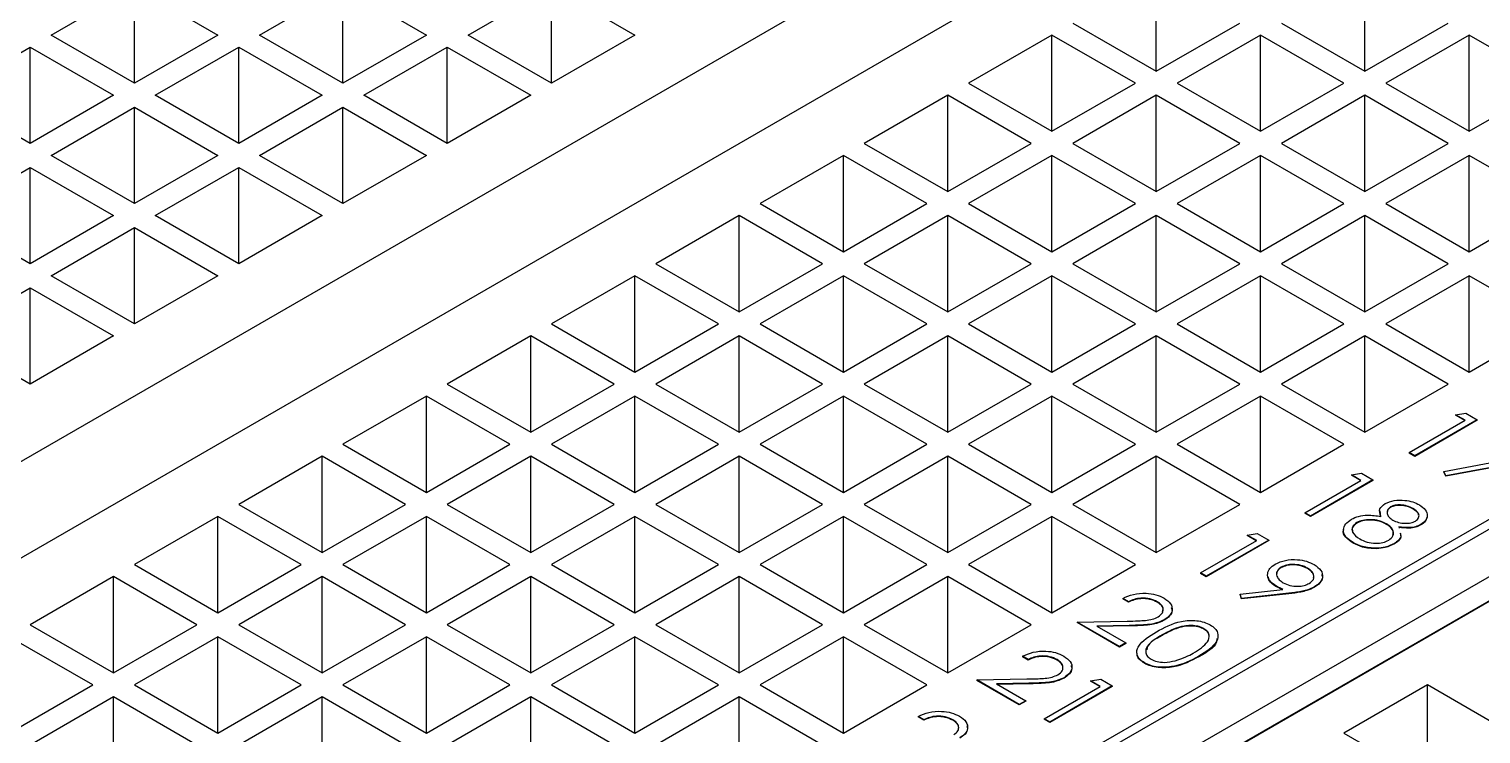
# Model space of a CAD drawing. Header units: millimetres. Extents: x 36 to 151, y 48 to 186.
# Drawn here: x 75.92 to 80.843, y 155.753 to 158.144 of the extents above; entities that cross this region are included whole.
import ezdxf

# ---------------------------------------------------------------- set-up
doc = ezdxf.new("R2010")
doc.units = ezdxf.units.MM

msp = doc.modelspace()

# ---------------------------------------------------------------- linework, layer by layer
at = {"color": 7, "linetype": 'Continuous', "lineweight": 25}
for p, q in [((84.8049, 161.8219), (73.1659, 155.1029)), ((73.4487, 154.9396), (85.0877, 161.6586)), ((87.4636, 160.2871), (75.8246, 153.568)), ((75.8529, 153.5517), (87.4919, 160.2707)), ((86.8838, 159.758), (76.56, 153.7982)), ((76.6307, 153.7574), (86.9545, 159.7172)), ((76.6307, 153.7558), (86.9545, 159.7156)), ((75.9943, 158.1236), (76.2772, 158.2869)), ((76.2772, 158.2869), (76.56, 158.1236)), ((76.2772, 157.9603), (76.2772, 158.2869)), ((76.7014, 158.1236), (76.9843, 158.2869)), ((76.9843, 158.2869), (77.2671, 158.1236)), ((76.9843, 157.9603), (76.9843, 158.2869)), ((77.4085, 158.1236), (77.6914, 158.2869)), ((77.6914, 158.2869), (77.9742, 158.1236)), ((77.6914, 157.9603), (77.6914, 158.2869)), ((79.742, 158.0011), (79.742, 158.3277)), ((80.4491, 158.0011), (80.4491, 158.3277)), ((79.4591, 158.1644), (79.742, 158.0011)), ((79.742, 158.0011), (80.0248, 158.1644)), ((80.1662, 158.1644), (80.4491, 158.0011)), ((80.4491, 158.0011), (80.7319, 158.1644)), ((75.6408, 157.9195), (75.9236, 158.0828)), ((75.9236, 158.0828), (76.2064, 157.9195)), ((75.9236, 157.7562), (75.9236, 158.0828)), ((76.2772, 157.9603), (75.9943, 158.1236)), ((76.56, 158.1236), (76.2772, 157.9603)), ((76.3479, 157.9195), (76.6307, 158.0828)), ((76.6307, 158.0828), (76.9135, 157.9195)), ((76.6307, 157.7562), (76.6307, 158.0828)), ((76.9843, 157.9603), (76.7014, 158.1236)), ((77.2671, 158.1236), (76.9843, 157.9603)), ((77.055, 157.9195), (77.3378, 158.0828)), ((77.3378, 158.0828), (77.6207, 157.9195)), ((77.3378, 157.7562), (77.3378, 158.0828)), ((77.6914, 157.9603), (77.4085, 158.1236)), ((77.9742, 158.1236), (77.6914, 157.9603)), ((79.3884, 158.1236), (79.1056, 157.9603)), ((79.6713, 157.9603), (79.3884, 158.1236)), ((79.3884, 157.797), (79.3884, 158.1236)), ((80.0955, 158.1236), (79.8127, 157.9603)), ((80.3784, 157.9603), (80.0955, 158.1236)), ((80.0955, 157.797), (80.0955, 158.1236)), ((80.8026, 158.1236), (80.5198, 157.9603)), ((81.0855, 157.9603), (80.8026, 158.1236)), ((80.8026, 157.797), (80.8026, 158.1236)), ((79.1056, 157.9603), (79.3884, 157.797)), ((79.3884, 157.797), (79.6713, 157.9603)), ((79.8127, 157.9603), (80.0955, 157.797)), ((80.0955, 157.797), (80.3784, 157.9603)), ((80.5198, 157.9603), (80.8026, 157.797)), ((80.8026, 157.797), (81.0855, 157.9603)), ((75.9236, 157.7562), (75.6408, 157.9195)), ((76.2064, 157.9195), (75.9236, 157.7562)), ((76.6307, 157.7562), (76.3479, 157.9195)), ((76.9135, 157.9195), (76.6307, 157.7562)), ((77.3378, 157.7562), (77.055, 157.9195)), ((77.6207, 157.9195), (77.3378, 157.7562)), ((79.0349, 157.9195), (78.752, 157.7562)), ((79.3177, 157.7562), (79.0349, 157.9195)), ((79.0349, 157.5929), (79.0349, 157.9195)), ((79.742, 157.9195), (79.4591, 157.7562)), ((80.0248, 157.7562), (79.742, 157.9195)), ((79.742, 157.5929), (79.742, 157.9195)), ((80.4491, 157.9195), (80.1662, 157.7562)), ((80.7319, 157.7562), (80.4491, 157.9195)), ((80.4491, 157.5929), (80.4491, 157.9195)), ((75.9943, 157.7154), (76.2772, 157.8787)), ((76.2772, 157.8787), (76.56, 157.7154)), ((76.2772, 157.5521), (76.2772, 157.8787)), ((76.7014, 157.7154), (76.9843, 157.8787)), ((76.9843, 157.8787), (77.2671, 157.7154)), ((76.9843, 157.5521), (76.9843, 157.8787)), ((78.752, 157.7562), (79.0349, 157.5929)), ((79.0349, 157.5929), (79.3177, 157.7562)), ((79.4591, 157.7562), (79.742, 157.5929)), ((79.742, 157.5929), (80.0248, 157.7562)), ((80.1662, 157.7562), (80.4491, 157.5929)), ((80.4491, 157.5929), (80.7319, 157.7562)), ((76.2772, 157.5521), (75.9943, 157.7154)), ((76.56, 157.7154), (76.2772, 157.5521)), ((76.9843, 157.5521), (76.7014, 157.7154)), ((77.2671, 157.7154), (76.9843, 157.5521)), ((78.6813, 157.7154), (78.3985, 157.5521)), ((78.9642, 157.5521), (78.6813, 157.7154)), ((78.6813, 157.3888), (78.6813, 157.7154)), ((79.3884, 157.7154), (79.1056, 157.5521)), ((79.6713, 157.5521), (79.3884, 157.7154)), ((79.3884, 157.3888), (79.3884, 157.7154)), ((80.0955, 157.7154), (79.8127, 157.5521)), ((80.3784, 157.5521), (80.0955, 157.7154)), ((80.0955, 157.3888), (80.0955, 157.7154)), ((80.8026, 157.7154), (80.5198, 157.5521)), ((81.0855, 157.5521), (80.8026, 157.7154)), ((80.8026, 157.3888), (80.8026, 157.7154)), ((75.6408, 157.5113), (75.9236, 157.6746)), ((75.9236, 157.6746), (76.2064, 157.5113)), ((75.9236, 157.348), (75.9236, 157.6746)), ((76.3479, 157.5113), (76.6307, 157.6746)), ((76.6307, 157.6746), (76.9135, 157.5113)), ((76.6307, 157.348), (76.6307, 157.6746)), ((78.3985, 157.5521), (78.6813, 157.3888)), ((78.6813, 157.3888), (78.9642, 157.5521)), ((79.1056, 157.5521), (79.3884, 157.3888)), ((79.3884, 157.3888), (79.6713, 157.5521)), ((79.8127, 157.5521), (80.0955, 157.3888)), ((80.0955, 157.3888), (80.3784, 157.5521)), ((80.5198, 157.5521), (80.8026, 157.3888)), ((80.8026, 157.3888), (81.0855, 157.5521)), ((75.9236, 157.348), (75.6408, 157.5113)), ((76.2064, 157.5113), (75.9236, 157.348)), ((76.6307, 157.348), (76.3479, 157.5113)), ((76.9135, 157.5113), (76.6307, 157.348)), ((78.3278, 157.5113), (78.0449, 157.348)), ((78.6106, 157.348), (78.3278, 157.5113)), ((78.3278, 157.1847), (78.3278, 157.5113)), ((79.0349, 157.5113), (78.752, 157.348)), ((79.3177, 157.348), (79.0349, 157.5113)), ((79.0349, 157.1847), (79.0349, 157.5113)), ((79.742, 157.5113), (79.4591, 157.348)), ((80.0248, 157.348), (79.742, 157.5113)), ((79.742, 157.1847), (79.742, 157.5113)), ((80.4491, 157.5113), (80.1662, 157.348)), ((80.7319, 157.348), (80.4491, 157.5113)), ((80.4491, 157.1847), (80.4491, 157.5113)), ((75.9943, 157.3072), (76.2772, 157.4704)), ((76.2772, 157.4704), (76.56, 157.3072)), ((76.2772, 157.1439), (76.2772, 157.4704)), ((78.0449, 157.348), (78.3278, 157.1847)), ((78.3278, 157.1847), (78.6106, 157.348)), ((78.752, 157.348), (79.0349, 157.1847)), ((79.0349, 157.1847), (79.3177, 157.348)), ((79.4591, 157.348), (79.742, 157.1847)), ((79.742, 157.1847), (80.0248, 157.348)), ((80.1662, 157.348), (80.4491, 157.1847)), ((80.4491, 157.1847), (80.7319, 157.348)), ((76.2772, 157.1439), (75.9943, 157.3072)), ((76.56, 157.3072), (76.2772, 157.1439)), ((77.9742, 157.3072), (77.6914, 157.1439)), ((78.2571, 157.1439), (77.9742, 157.3072)), ((77.9742, 156.9806), (77.9742, 157.3072)), ((78.6813, 157.3072), (78.3985, 157.1439)), ((78.9642, 157.1439), (78.6813, 157.3072)), ((78.6813, 156.9806), (78.6813, 157.3072)), ((79.3884, 157.3072), (79.1056, 157.1439)), ((79.6713, 157.1439), (79.3884, 157.3072)), ((79.3884, 156.9806), (79.3884, 157.3072)), ((80.0955, 157.3072), (79.8127, 157.1439)), ((80.3784, 157.1439), (80.0955, 157.3072)), ((80.0955, 156.9806), (80.0955, 157.3072)), ((80.8026, 157.3072), (80.5198, 157.1439)), ((81.0855, 157.1439), (80.8026, 157.3072)), ((80.8026, 156.9806), (80.8026, 157.3072)), ((75.6408, 157.1031), (75.9236, 157.2663)), ((75.9236, 157.2663), (76.2064, 157.1031)), ((75.9236, 156.9398), (75.9236, 157.2663)), ((75.9236, 156.9398), (75.6408, 157.1031)), ((76.2064, 157.1031), (75.9236, 156.9398)), ((77.6207, 157.1031), (77.3378, 156.9398)), ((77.9035, 156.9398), (77.6207, 157.1031)), ((77.6207, 156.7765), (77.6207, 157.1031)), ((77.6914, 157.1439), (77.9742, 156.9806)), ((77.9742, 156.9806), (78.2571, 157.1439)), ((78.3278, 157.1031), (78.0449, 156.9398)), ((78.6106, 156.9398), (78.3278, 157.1031)), ((78.3278, 156.7765), (78.3278, 157.1031)), ((78.3985, 157.1439), (78.6813, 156.9806)), ((78.6813, 156.9806), (78.9642, 157.1439)), ((79.0349, 157.1031), (78.752, 156.9398)), ((79.3177, 156.9398), (79.0349, 157.1031)), ((79.0349, 156.7765), (79.0349, 157.1031)), ((79.1056, 157.1439), (79.3884, 156.9806)), ((79.3884, 156.9806), (79.6713, 157.1439)), ((79.742, 157.1031), (79.4591, 156.9398)), ((80.0248, 156.9398), (79.742, 157.1031)), ((79.742, 156.7765), (79.742, 157.1031)), ((79.8127, 157.1439), (80.0955, 156.9806)), ((80.0955, 156.9806), (80.3784, 157.1439)), ((80.4491, 157.1031), (80.1662, 156.9398)), ((80.7319, 156.9398), (80.4491, 157.1031)), ((80.4491, 156.7765), (80.4491, 157.1031)), ((80.5198, 157.1439), (80.8026, 156.9806)), ((80.8026, 156.9806), (81.0855, 157.1439)), ((77.3378, 156.9398), (77.6207, 156.7765)), ((77.6207, 156.7765), (77.9035, 156.9398)), ((78.0449, 156.9398), (78.3278, 156.7765)), ((78.3278, 156.7765), (78.6106, 156.9398)), ((78.752, 156.9398), (79.0349, 156.7765)), ((79.0349, 156.7765), (79.3177, 156.9398)), ((79.4591, 156.9398), (79.742, 156.7765)), ((79.742, 156.7765), (80.0248, 156.9398)), ((80.1662, 156.9398), (80.4491, 156.7765)), ((80.4491, 156.7765), (80.7319, 156.9398)), ((77.2671, 156.899), (76.9843, 156.7357)), ((77.5499, 156.7357), (77.2671, 156.899)), ((77.2671, 156.5724), (77.2671, 156.899)), ((77.9742, 156.899), (77.6914, 156.7357)), ((78.2571, 156.7357), (77.9742, 156.899)), ((77.9742, 156.5724), (77.9742, 156.899)), ((78.6813, 156.899), (78.3985, 156.7357)), ((78.9642, 156.7357), (78.6813, 156.899)), ((78.6813, 156.5724), (78.6813, 156.899)), ((79.3884, 156.899), (79.1056, 156.7357)), ((79.6713, 156.7357), (79.3884, 156.899)), ((79.3884, 156.5724), (79.3884, 156.899)), ((80.0955, 156.899), (79.8127, 156.7357)), ((80.3784, 156.7357), (80.0955, 156.899)), ((80.0955, 156.5724), (80.0955, 156.899)), ((80.5992, 156.7072), (80.7896, 156.8171)), ((80.8304, 156.8186), (80.6182, 156.6962)), ((80.8304, 156.817), (80.6182, 156.6945)), ((80.7569, 156.8359), (80.7912, 156.8413)), ((80.7896, 156.8171), (80.7569, 156.8359)), ((80.7569, 156.8359), (80.7569, 156.8343)), ((80.7882, 156.8163), (80.7569, 156.8343)), ((80.7912, 156.8413), (80.8304, 156.8186)), ((80.8304, 156.8186), (80.8304, 156.817)), ((76.9843, 156.7357), (77.2671, 156.5724)), ((77.2671, 156.5724), (77.5499, 156.7357)), ((77.6914, 156.7357), (77.9742, 156.5724)), ((77.9742, 156.5724), (78.2571, 156.7357)), ((78.3985, 156.7357), (78.6813, 156.5724)), ((78.6813, 156.5724), (78.9642, 156.7357)), ((79.1056, 156.7357), (79.3884, 156.5724)), ((79.3884, 156.5724), (79.6713, 156.7357)), ((79.8127, 156.7357), (80.0955, 156.5724)), ((80.0955, 156.5724), (80.3784, 156.7357)), ((80.6182, 156.6962), (80.5992, 156.7072)), ((80.5992, 156.7072), (80.5992, 156.7055)), ((80.6182, 156.6945), (80.5992, 156.7055)), ((76.9135, 156.6949), (76.6307, 156.5316)), ((77.1964, 156.5316), (76.9135, 156.6949)), ((76.9135, 156.3683), (76.9135, 156.6949)), ((77.6207, 156.6949), (77.3378, 156.5316)), ((77.9035, 156.5316), (77.6207, 156.6949)), ((77.6207, 156.3683), (77.6207, 156.6949)), ((78.3278, 156.6949), (78.0449, 156.5316)), ((78.6106, 156.5316), (78.3278, 156.6949)), ((78.3278, 156.3683), (78.3278, 156.6949)), ((79.0349, 156.6949), (78.752, 156.5316)), ((79.3177, 156.5316), (79.0349, 156.6949)), ((79.0349, 156.3683), (79.0349, 156.6949)), ((79.742, 156.6949), (79.4591, 156.5316)), ((80.0248, 156.5316), (79.742, 156.6949)), ((79.742, 156.3683), (79.742, 156.6949)), ((80.6182, 156.6962), (80.6182, 156.6945)), ((80.7169, 156.6434), (80.9994, 156.6959)), ((81.0534, 156.6899), (80.7243, 156.6287)), ((81.0534, 156.6883), (80.7243, 156.627)), ((80.2457, 156.5031), (80.436, 156.613)), ((80.4768, 156.6145), (80.2647, 156.4921)), ((80.4768, 156.6129), (80.2647, 156.4904)), ((80.4034, 156.6318), (80.4376, 156.6372)), ((80.436, 156.613), (80.4034, 156.6318)), ((80.4034, 156.6318), (80.4034, 156.6302)), ((80.4346, 156.6122), (80.4034, 156.6302)), ((80.4376, 156.6372), (80.4768, 156.6145)), ((80.4768, 156.6145), (80.4768, 156.6129)), ((80.7243, 156.6287), (80.7169, 156.6434)), ((80.7169, 156.6434), (80.7169, 156.6418)), ((80.7243, 156.627), (80.7169, 156.6418)), ((80.7243, 156.6287), (80.7243, 156.627)), ((76.6307, 156.5316), (76.9135, 156.3683)), ((76.9135, 156.3683), (77.1964, 156.5316)), ((77.3378, 156.5316), (77.6207, 156.3683)), ((77.6207, 156.3683), (77.9035, 156.5316)), ((78.0449, 156.5316), (78.3278, 156.3683)), ((78.3278, 156.3683), (78.6106, 156.5316)), ((78.752, 156.5316), (79.0349, 156.3683)), ((79.0349, 156.3683), (79.3177, 156.5316)), ((79.4591, 156.5316), (79.742, 156.3683)), ((79.742, 156.3683), (80.0248, 156.5316)), ((80.5036, 156.489), (80.5012, 156.5093)), ((80.5363, 156.5233), (80.5363, 156.5216)), ((80.6114, 156.518), (80.6114, 156.5164)), ((76.56, 156.4908), (76.2772, 156.3275)), ((76.8428, 156.3275), (76.56, 156.4908)), ((76.56, 156.1642), (76.56, 156.4908)), ((77.2671, 156.4908), (76.9843, 156.3275)), ((77.5499, 156.3275), (77.2671, 156.4908)), ((77.2671, 156.1642), (77.2671, 156.4908)), ((77.9742, 156.4908), (77.6914, 156.3275)), ((78.2571, 156.3275), (77.9742, 156.4908)), ((77.9742, 156.1642), (77.9742, 156.4908)), ((78.6813, 156.4908), (78.3985, 156.3275)), ((78.9642, 156.3275), (78.6813, 156.4908)), ((78.6813, 156.1642), (78.6813, 156.4908)), ((79.3884, 156.4908), (79.1056, 156.3275)), ((79.6713, 156.3275), (79.3884, 156.4908)), ((79.3884, 156.1642), (79.3884, 156.4908)), ((80.2647, 156.4921), (80.2457, 156.5031)), ((80.2457, 156.5031), (80.2457, 156.5014)), ((80.2647, 156.4904), (80.2457, 156.5014)), ((80.2647, 156.4921), (80.2647, 156.4904)), ((80.422, 156.4699), (80.422, 156.4682)), ((80.5228, 156.4655), (80.5228, 156.4639)), ((80.6394, 156.4635), (80.6394, 156.4618)), ((79.8921, 156.299), (80.0825, 156.4089)), ((80.1233, 156.4104), (79.9111, 156.288)), ((80.1233, 156.4088), (79.9111, 156.2863)), ((80.0498, 156.4277), (80.084, 156.4331)), ((80.0825, 156.4089), (80.0498, 156.4277)), ((80.0498, 156.4277), (80.0498, 156.4261)), ((80.0811, 156.4081), (80.0498, 156.4261)), ((80.084, 156.4331), (80.1233, 156.4104)), ((80.1233, 156.4104), (80.1233, 156.4088)), ((80.5649, 156.4552), (80.5657, 156.4506)), ((80.4099, 156.402), (80.4099, 156.4003)), ((80.4895, 156.3829), (80.4895, 156.3813)), ((80.5495, 156.399), (80.5495, 156.3974)), ((76.2772, 156.3275), (76.56, 156.1642)), ((76.56, 156.1642), (76.8428, 156.3275)), ((76.9843, 156.3275), (77.2671, 156.1642)), ((77.2671, 156.1642), (77.5499, 156.3275)), ((77.6914, 156.3275), (77.9742, 156.1642)), ((77.9742, 156.1642), (78.2571, 156.3275)), ((78.3985, 156.3275), (78.6813, 156.1642)), ((78.6813, 156.1642), (78.9642, 156.3275)), ((79.1056, 156.3275), (79.3884, 156.1642)), ((79.3884, 156.1642), (79.6713, 156.3275)), ((80.1654, 156.3186), (80.1654, 156.317)), ((80.2551, 156.3155), (80.2551, 156.3139)), ((76.2064, 156.2867), (75.9236, 156.1234)), ((76.4893, 156.1234), (76.2064, 156.2867)), ((76.2064, 155.9601), (76.2064, 156.2867)), ((76.9135, 156.2867), (76.6307, 156.1234)), ((77.1964, 156.1234), (76.9135, 156.2867)), ((76.9135, 155.9601), (76.9135, 156.2867)), ((77.6207, 156.2867), (77.3378, 156.1234)), ((77.9035, 156.1234), (77.6207, 156.2867)), ((77.6207, 155.9601), (77.6207, 156.2867)), ((78.3278, 156.2867), (78.0449, 156.1234)), ((78.6106, 156.1234), (78.3278, 156.2867)), ((78.3278, 155.9601), (78.3278, 156.2867)), ((79.0349, 156.2867), (78.752, 156.1234)), ((79.3177, 156.1234), (79.0349, 156.2867)), ((79.0349, 155.9601), (79.0349, 156.2867)), ((79.9111, 156.288), (79.8921, 156.299)), ((79.8921, 156.299), (79.8921, 156.2973)), ((79.9111, 156.2863), (79.8921, 156.2973)), ((79.9111, 156.288), (79.9111, 156.2863)), ((79.6473, 156.2016), (79.6283, 156.2126)), ((79.6283, 156.2126), (79.6283, 156.211)), ((79.6473, 156.2), (79.6283, 156.211)), ((80.0262, 156.2275), (80.1714, 156.2432)), ((80.0308, 156.2126), (80.0262, 156.2275)), ((80.0262, 156.2275), (80.0262, 156.2259)), ((80.0308, 156.211), (80.0262, 156.2259)), ((80.1916, 156.2301), (80.0308, 156.2126)), ((80.1916, 156.2284), (80.0308, 156.211)), ((80.0308, 156.2126), (80.0308, 156.211)), ((80.1475, 156.2552), (80.1475, 156.2535)), ((80.1916, 156.2301), (80.1916, 156.2284)), ((80.2784, 156.2519), (80.2784, 156.2503)), ((79.6473, 156.2016), (79.6473, 156.2)), ((79.7455, 156.2015), (79.7455, 156.1999)), ((75.9236, 156.1234), (76.2064, 155.9601)), ((76.2064, 155.9601), (76.4893, 156.1234)), ((76.6307, 156.1234), (76.9135, 155.9601)), ((76.9135, 155.9601), (77.1964, 156.1234)), ((77.3378, 156.1234), (77.6207, 155.9601)), ((77.6207, 155.9601), (77.9035, 156.1234)), ((78.0449, 156.1234), (78.3278, 155.9601)), ((78.3278, 155.9601), (78.6106, 156.1234)), ((78.752, 156.1234), (79.0349, 155.9601)), ((79.0349, 155.9601), (79.3177, 156.1234)), ((79.4733, 156.1325), (79.6433, 156.1357)), ((79.6174, 156.0493), (79.4733, 156.1325)), ((79.4733, 156.1325), (79.4733, 156.1309)), ((79.6174, 156.0477), (79.4733, 156.1309)), ((79.6502, 156.1209), (79.5405, 156.1189)), ((79.5405, 156.1189), (79.6392, 156.0619)), ((79.6502, 156.1193), (79.5432, 156.1173)), ((79.6502, 156.1209), (79.6502, 156.1193)), ((79.7692, 156.1401), (79.7692, 156.1385)), ((76.1357, 155.9193), (75.8529, 156.0826)), ((76.56, 156.0826), (76.2772, 155.9193)), ((76.8428, 155.9193), (76.56, 156.0826)), ((76.56, 155.756), (76.56, 156.0826)), ((77.2671, 156.0826), (76.9843, 155.9193)), ((77.5499, 155.9193), (77.2671, 156.0826)), ((77.2671, 155.756), (77.2671, 156.0826)), ((77.9742, 156.0826), (77.6914, 155.9193)), ((78.2571, 155.9193), (77.9742, 156.0826)), ((77.9742, 155.756), (77.9742, 156.0826)), ((78.6813, 156.0826), (78.3985, 155.9193)), ((78.9642, 155.9193), (78.6813, 156.0826)), ((78.6813, 155.756), (78.6813, 156.0826)), ((79.7616, 156.0886), (79.7616, 156.087)), ((79.9038, 156.1101), (79.9038, 156.1084)), ((79.3074, 156.0054), (79.2883, 156.0164)), ((79.2883, 156.0164), (79.2883, 156.0147)), ((79.3074, 156.0037), (79.2883, 156.0147)), ((79.6392, 156.0619), (79.6174, 156.0493)), ((79.6392, 156.0603), (79.6174, 156.0477)), ((79.6174, 156.0493), (79.6174, 156.0477)), ((79.6392, 156.0619), (79.6392, 156.0603)), ((79.8866, 156.0163), (79.8866, 156.0147)), ((79.3074, 156.0054), (79.3074, 156.0037)), ((79.4055, 156.0053), (79.4055, 156.0036)), ((79.7019, 155.9943), (79.7019, 155.9926)), ((75.8529, 155.756), (76.1357, 155.9193)), ((76.2772, 155.9193), (76.56, 155.756)), ((76.56, 155.756), (76.8428, 155.9193)), ((76.9843, 155.9193), (77.2671, 155.756)), ((77.2671, 155.756), (77.5499, 155.9193)), ((77.6914, 155.9193), (77.9742, 155.756)), ((77.9742, 155.756), (78.2571, 155.9193)), ((78.3985, 155.9193), (78.6813, 155.756)), ((78.6813, 155.756), (78.9642, 155.9193)), ((79.1333, 155.9363), (79.3034, 155.9395)), ((79.1333, 155.9363), (79.1333, 155.9347)), ((79.2775, 155.8531), (79.1333, 155.9363)), ((79.2775, 155.8514), (79.1333, 155.9347)), ((79.3102, 155.9247), (79.2005, 155.9226)), ((79.2005, 155.9226), (79.2992, 155.8656)), ((79.3102, 155.9231), (79.2032, 155.921)), ((79.3102, 155.9247), (79.3102, 155.9231)), ((79.5929, 155.9159), (79.3808, 155.7934)), ((79.4293, 155.9438), (79.4293, 155.9422)), ((79.5195, 155.9332), (79.5537, 155.9385)), ((79.5521, 155.9143), (79.5195, 155.9332)), ((79.5195, 155.9332), (79.5195, 155.9315)), ((79.5507, 155.9135), (79.5195, 155.9315)), ((79.5537, 155.9385), (79.5929, 155.9159)), ((79.5929, 155.9159), (79.5929, 155.9143)), ((80.6612, 155.9193), (80.3784, 155.756)), ((80.9441, 155.756), (80.6612, 155.9193)), ((80.6612, 155.5927), (80.6612, 155.9193)), ((76.2064, 155.8785), (75.9236, 155.7152)), ((76.4893, 155.7152), (76.2064, 155.8785)), ((76.2064, 155.5519), (76.2064, 155.8785)), ((76.9135, 155.8785), (76.6307, 155.7152)), ((77.1964, 155.7152), (76.9135, 155.8785)), ((76.9135, 155.5519), (76.9135, 155.8785)), ((77.6207, 155.8785), (77.3378, 155.7152)), ((77.9035, 155.7152), (77.6207, 155.8785)), ((77.6207, 155.5519), (77.6207, 155.8785)), ((78.3278, 155.8785), (78.0449, 155.7152)), ((78.6106, 155.7152), (78.3278, 155.8785)), ((78.3278, 155.5519), (78.3278, 155.8785)), ((79.3618, 155.8044), (79.5521, 155.9143)), ((79.5929, 155.9143), (79.3808, 155.7918)), ((79.2992, 155.8656), (79.2775, 155.8531)), ((79.2992, 155.864), (79.2775, 155.8514)), ((79.2775, 155.8531), (79.2775, 155.8514)), ((79.2992, 155.8656), (79.2992, 155.864)), ((78.9538, 155.8013), (78.9348, 155.8123)), ((78.9348, 155.8123), (78.9348, 155.8106)), ((78.9538, 155.7996), (78.9348, 155.8106)), ((78.9538, 155.8013), (78.9538, 155.7996)), ((79.0519, 155.8011), (79.0519, 155.7995)), ((79.3618, 155.8044), (79.3618, 155.8028)), ((79.3808, 155.7934), (79.3618, 155.8044)), ((79.3808, 155.7918), (79.3618, 155.8028)), ((79.3808, 155.7934), (79.3808, 155.7918)), ((80.3784, 155.756), (80.6612, 155.5927))]:
    msp.add_line(p, q, dxfattribs=at)
for points, knots in [([(80.5036, 156.4906), (80.5003, 156.4995), (80.4943, 156.5155), (80.5105, 156.5287), (80.5176, 156.5344)], [0, 0, 0, 0, 0.560131, 1, 1, 1, 1]), ([(80.5176, 156.5344), (80.5276, 156.5385), (80.5476, 156.5466), (80.5827, 156.5466), (80.6124, 156.5407), (80.6269, 156.5336), (80.6342, 156.53)], [0, 0, 0, 0, 0.278817, 0.558437, 0.779147, 1, 1, 1, 1]), ([(80.5363, 156.5233), (80.5319, 156.5194), (80.523, 156.5115), (80.5249, 156.498), (80.5317, 156.4867), (80.54, 156.4811), (80.5441, 156.4783)], [0, 0, 0, 0, 0.2777644, 0.5582944, 0.7790977, 1, 1, 1, 1]), ([(80.5363, 156.5216), (80.5311, 156.5178), (80.5251, 156.5135), (80.5256, 156.5083), (80.5256, 156.5077)], [0, 0, 0, 0, 0.888759, 1, 1, 1, 1]), ([(80.6114, 156.518), (80.6054, 156.521), (80.5935, 156.527), (80.572, 156.5304), (80.5512, 156.5298), (80.5413, 156.5255), (80.5363, 156.5233)], [0, 0, 0, 0, 0.280651, 0.560566, 0.78062, 1, 1, 1, 1]), ([(80.6114, 156.5164), (80.6054, 156.5194), (80.5935, 156.5254), (80.572, 156.5288), (80.5512, 156.5282), (80.5413, 156.5238), (80.5363, 156.5216)], [0, 0, 0, 0, 0.280651, 0.560566, 0.78062, 1, 1, 1, 1]), ([(80.6211, 156.4749), (80.6254, 156.4787), (80.6341, 156.4863), (80.6325, 156.5034), (80.6194, 156.5125), (80.6114, 156.518)], [0, 0, 0, 0, 0.2790131, 0.5599169, 1, 1, 1, 1]), ([(80.6311, 156.4945), (80.6312, 156.4959), (80.6313, 156.5044), (80.6204, 156.5109), (80.6114, 156.5164)], [0, 0, 0, 0, 0.162877, 1, 1, 1, 1]), ([(80.6342, 156.53), (80.6417, 156.5246), (80.6568, 156.5137), (80.6627, 156.4942), (80.6568, 156.4764), (80.6452, 156.4678), (80.6394, 156.4635)], [0, 0, 0, 0, 0.27995, 0.559673, 0.779961, 1, 1, 1, 1]), ([(80.4099, 156.402), (80.4003, 156.4083), (80.3811, 156.4208), (80.3744, 156.4446), (80.3824, 156.4658), (80.3965, 156.4761), (80.4036, 156.4812)], [0, 0, 0, 0, 0.280554, 0.559288, 0.779825, 1, 1, 1, 1]), ([(80.4036, 156.4812), (80.4114, 156.4849), (80.427, 156.4923), (80.4632, 156.4967), (80.4883, 156.4929), (80.5036, 156.4906)], [0, 0, 0, 0, 0.280006, 0.559913, 1, 1, 1, 1]), ([(80.422, 156.4699), (80.4161, 156.4651), (80.4044, 156.4555), (80.4053, 156.4334), (80.4218, 156.4216), (80.4319, 156.4144)], [0, 0, 0, 0, 0.279802, 0.56019, 1, 1, 1, 1]), ([(80.422, 156.4682), (80.4158, 156.4634), (80.4048, 156.455), (80.4067, 156.4446), (80.4075, 156.4401)], [0, 0, 0, 0, 0.568825, 1, 1, 1, 1]), ([(80.5228, 156.4655), (80.5148, 156.4695), (80.4986, 156.4773), (80.4692, 156.4806), (80.4417, 156.4787), (80.4286, 156.4728), (80.422, 156.4699)], [0, 0, 0, 0, 0.280286, 0.56014, 0.78025, 1, 1, 1, 1]), ([(80.5228, 156.4639), (80.5148, 156.4678), (80.4986, 156.4757), (80.4692, 156.4789), (80.4417, 156.4771), (80.4286, 156.4712), (80.422, 156.4682)], [0, 0, 0, 0, 0.280286, 0.56014, 0.78025, 1, 1, 1, 1]), ([(80.5301, 156.4098), (80.5359, 156.4146), (80.5475, 156.4242), (80.5464, 156.4409), (80.5384, 156.4552), (80.528, 156.4621), (80.5228, 156.4655)], [0, 0, 0, 0, 0.27834, 0.558527, 0.779155, 1, 1, 1, 1]), ([(80.5445, 156.4276), (80.5451, 156.4319), (80.5464, 156.4406), (80.5382, 156.4536), (80.528, 156.4604), (80.5228, 156.4639)], [0, 0, 0, 0, 0.318939, 0.659303, 1, 1, 1, 1]), ([(80.5441, 156.4783), (80.5504, 156.4754), (80.5628, 156.4696), (80.585, 156.4667), (80.6058, 156.4684), (80.616, 156.4727), (80.6211, 156.4749)], [0, 0, 0, 0, 0.280237, 0.560145, 0.780435, 1, 1, 1, 1]), ([(80.6394, 156.4635), (80.6336, 156.4607), (80.6221, 156.4551), (80.5953, 156.4513), (80.5764, 156.4537), (80.5649, 156.4552)], [0, 0, 0, 0, 0.280139, 0.560217, 1, 1, 1, 1]), ([(80.6394, 156.4618), (80.6336, 156.459), (80.6221, 156.4535), (80.5953, 156.4496), (80.5764, 156.4521), (80.5649, 156.4536)], [0, 0, 0, 0, 0.280139, 0.560217, 1, 1, 1, 1]), ([(80.6593, 156.4873), (80.6583, 156.4832), (80.6561, 156.4736), (80.6454, 156.4661), (80.6394, 156.4618)], [0, 0, 0, 0, 0.432755, 1, 1, 1, 1]), ([(80.4099, 156.4003), (80.4006, 156.4066), (80.382, 156.419), (80.3737, 156.4374), (80.3776, 156.4461), (80.3779, 156.4469)], [0, 0, 0, 0, 0.478364, 0.953624, 1, 1, 1, 1]), ([(80.4319, 156.4144), (80.4397, 156.4105), (80.4553, 156.4027), (80.484, 156.3989), (80.5109, 156.4011), (80.5237, 156.4069), (80.5301, 156.4098)], [0, 0, 0, 0, 0.280614, 0.559954, 0.780166, 1, 1, 1, 1]), ([(80.5685, 156.4356), (80.5701, 156.4311), (80.5734, 156.4221), (80.5643, 156.4091), (80.5544, 156.4024), (80.5495, 156.399)], [0, 0, 0, 0, 0.341663, 0.670759, 1, 1, 1, 1]), ([(80.5685, 156.434), (80.5701, 156.4294), (80.5734, 156.4205), (80.5643, 156.4075), (80.5544, 156.4007), (80.5495, 156.3974)], [0, 0, 0, 0, 0.341663, 0.670759, 1, 1, 1, 1]), ([(80.4895, 156.3829), (80.4726, 156.3837), (80.4422, 156.3851), (80.4198, 156.3968), (80.4099, 156.402)], [0, 0, 0, 0, 0.557758, 1, 1, 1, 1]), ([(80.4895, 156.3813), (80.4726, 156.3821), (80.4422, 156.3835), (80.4198, 156.3952), (80.4099, 156.4003)], [0, 0, 0, 0, 0.557758, 1, 1, 1, 1]), ([(80.5495, 156.399), (80.5396, 156.3943), (80.5219, 156.3859), (80.4994, 156.3838), (80.4895, 156.3829)], [0, 0, 0, 0, 0.5593849, 1, 1, 1, 1]), ([(80.5495, 156.3974), (80.5396, 156.3927), (80.5219, 156.3842), (80.4994, 156.3822), (80.4895, 156.3813)], [0, 0, 0, 0, 0.5593849, 1, 1, 1, 1]), ([(80.1475, 156.2552), (80.139, 156.2612), (80.1221, 156.2733), (80.1175, 156.2953), (80.125, 156.315), (80.1386, 156.3243), (80.1453, 156.329)], [0, 0, 0, 0, 0.279813, 0.559503, 0.779642, 1, 1, 1, 1]), ([(80.1453, 156.329), (80.1563, 156.334), (80.1782, 156.3439), (80.2182, 156.3454), (80.2527, 156.3396), (80.2694, 156.3315), (80.2778, 156.3275)], [0, 0, 0, 0, 0.2795384, 0.558851, 0.7794523, 1, 1, 1, 1]), ([(80.1654, 156.3186), (80.1598, 156.3141), (80.1484, 156.305), (80.1496, 156.289), (80.1579, 156.2755), (80.1678, 156.269), (80.1727, 156.2657)], [0, 0, 0, 0, 0.278472, 0.558424, 0.779098, 1, 1, 1, 1]), ([(80.1654, 156.317), (80.1589, 156.3125), (80.1508, 156.307), (80.1513, 156.3001), (80.1514, 156.2988)], [0, 0, 0, 0, 0.801856, 1, 1, 1, 1]), ([(80.2551, 156.3155), (80.2478, 156.319), (80.2333, 156.3259), (80.2071, 156.3286), (80.1827, 156.3266), (80.1712, 156.3213), (80.1654, 156.3186)], [0, 0, 0, 0, 0.280107, 0.560039, 0.780121, 1, 1, 1, 1]), ([(80.2551, 156.3139), (80.2478, 156.3173), (80.2333, 156.3242), (80.2071, 156.327), (80.1827, 156.325), (80.1712, 156.3196), (80.1654, 156.317)], [0, 0, 0, 0, 0.280107, 0.560039, 0.780121, 1, 1, 1, 1]), ([(80.2606, 156.2636), (80.2662, 156.268), (80.2775, 156.2768), (80.2772, 156.2925), (80.2696, 156.3058), (80.2599, 156.3123), (80.2551, 156.3155)], [0, 0, 0, 0, 0.278727, 0.558528, 0.779171, 1, 1, 1, 1]), ([(80.2749, 156.281), (80.2756, 156.2846), (80.2771, 156.2925), (80.2694, 156.3042), (80.2599, 156.3107), (80.2551, 156.3139)], [0, 0, 0, 0, 0.299296, 0.649501, 1, 1, 1, 1]), ([(80.2778, 156.3275), (80.2863, 156.3213), (80.3034, 156.3089), (80.3079, 156.2862), (80.2988, 156.2663), (80.2852, 156.2567), (80.2784, 156.2519)], [0, 0, 0, 0, 0.279746, 0.559181, 0.779621, 1, 1, 1, 1]), ([(80.1475, 156.2535), (80.1384, 156.2595), (80.1242, 156.269), (80.1227, 156.2813), (80.1221, 156.2858)], [0, 0, 0, 0, 0.631327, 1, 1, 1, 1]), ([(80.1727, 156.2657), (80.1798, 156.2622), (80.1939, 156.2553), (80.2201, 156.2528), (80.2438, 156.2556), (80.255, 156.261), (80.2606, 156.2636)], [0, 0, 0, 0, 0.280319, 0.55953, 0.779753, 1, 1, 1, 1]), ([(80.3028, 156.2939), (80.3041, 156.2903), (80.3075, 156.2806), (80.2983, 156.2647), (80.285, 156.2551), (80.2784, 156.2503)], [0, 0, 0, 0, 0.227853, 0.61398, 1, 1, 1, 1]), ([(79.6283, 156.2126), (79.6398, 156.2179), (79.6629, 156.2283), (79.7046, 156.2314), (79.7418, 156.2264), (79.7594, 156.2178), (79.7682, 156.2135)], [0, 0, 0, 0, 0.280033, 0.559551, 0.779669, 1, 1, 1, 1]), ([(79.7455, 156.2015), (79.7375, 156.2053), (79.7215, 156.2128), (79.6919, 156.2146), (79.6665, 156.21), (79.6537, 156.2044), (79.6473, 156.2016)], [0, 0, 0, 0, 0.279729, 0.558969, 0.779193, 1, 1, 1, 1]), ([(79.7455, 156.1999), (79.7375, 156.2036), (79.7215, 156.2111), (79.6919, 156.2129), (79.6665, 156.2084), (79.6537, 156.2028), (79.6473, 156.2)], [0, 0, 0, 0, 0.279729, 0.558969, 0.779193, 1, 1, 1, 1]), ([(79.7682, 156.2135), (79.7768, 156.2075), (79.7939, 156.1956), (79.7976, 156.1735), (79.7894, 156.1541), (79.7759, 156.1448), (79.7692, 156.1401)], [0, 0, 0, 0, 0.27989, 0.559224, 0.779582, 1, 1, 1, 1]), ([(80.1714, 156.2432), (80.1667, 156.2453), (80.1584, 156.2491), (80.1508, 156.2533), (80.1475, 156.2552)], [0, 0, 0, 0, 0.559944, 1, 1, 1, 1]), ([(80.1714, 156.2416), (80.1667, 156.2437), (80.1584, 156.2475), (80.1508, 156.2517), (80.1475, 156.2535)], [0, 0, 0, 0, 0.559944, 1, 1, 1, 1]), ([(80.2784, 156.2519), (80.2699, 156.2479), (80.256, 156.2413), (80.2327, 156.2359), (80.2124, 156.2325), (80.1986, 156.2309), (80.1916, 156.2301)], [0, 0, 0, 0, 0.3393273, 0.5594695, 0.7797215, 1, 1, 1, 1]), ([(80.2784, 156.2503), (80.2699, 156.2463), (80.256, 156.2397), (80.2327, 156.2342), (80.2124, 156.2309), (80.1986, 156.2292), (80.1916, 156.2284)], [0, 0, 0, 0, 0.3393273, 0.5594695, 0.7797215, 1, 1, 1, 1]), ([(79.7485, 156.1501), (79.7541, 156.1544), (79.7655, 156.163), (79.7664, 156.1785), (79.7598, 156.1919), (79.7502, 156.1983), (79.7455, 156.2015)], [0, 0, 0, 0, 0.279151, 0.55896, 0.779341, 1, 1, 1, 1]), ([(79.7636, 156.1686), (79.7644, 156.1717), (79.7662, 156.1789), (79.7595, 156.1903), (79.7501, 156.1967), (79.7455, 156.1999)], [0, 0, 0, 0, 0.270143, 0.634841, 1, 1, 1, 1]), ([(79.7928, 156.1816), (79.7941, 156.1779), (79.7974, 156.1683), (79.789, 156.1524), (79.7758, 156.1431), (79.7692, 156.1385)], [0, 0, 0, 0, 0.239826, 0.619862, 1, 1, 1, 1]), ([(79.6433, 156.1357), (79.6559, 156.1359), (79.6766, 156.1363), (79.7052, 156.1378), (79.7294, 156.1411), (79.7421, 156.1471), (79.7485, 156.1501)], [0, 0, 0, 0, 0.340561, 0.560884, 0.780595, 1, 1, 1, 1]), ([(79.7692, 156.1401), (79.7577, 156.135), (79.7387, 156.1264), (79.7058, 156.1231), (79.6781, 156.1215), (79.6595, 156.1211), (79.6502, 156.1209)], [0, 0, 0, 0, 0.33837, 0.558748, 0.779361, 1, 1, 1, 1]), ([(79.7692, 156.1385), (79.7577, 156.1333), (79.7387, 156.1248), (79.7058, 156.1215), (79.6781, 156.1199), (79.6595, 156.1195), (79.6502, 156.1193)], [0, 0, 0, 0, 0.33837, 0.558748, 0.779361, 1, 1, 1, 1]), ([(79.7424, 156.0995), (79.7686, 156.1137), (79.8013, 156.1314), (79.8529, 156.1384), (79.8794, 156.1377), (79.9048, 156.1329), (79.9182, 156.1263), (79.9249, 156.123)], [0, 0, 0, 0, 0.498691, 0.624167, 0.749473, 0.874745, 1, 1, 1, 1]), ([(79.9038, 156.1101), (79.8985, 156.1126), (79.8878, 156.1177), (79.8674, 156.1208), (79.8467, 156.1207), (79.8069, 156.1138), (79.7817, 156.0998), (79.7616, 156.0886)], [0, 0, 0, 0, 0.1251416, 0.2504081, 0.3755369, 0.5008539, 1, 1, 1, 1]), ([(79.9038, 156.1084), (79.8985, 156.111), (79.8878, 156.116), (79.8674, 156.1191), (79.8467, 156.1191), (79.8069, 156.1122), (79.7817, 156.0982), (79.7616, 156.087)], [0, 0, 0, 0, 0.1251416, 0.2504081, 0.3755369, 0.5008539, 1, 1, 1, 1]), ([(79.9249, 156.123), (79.9307, 156.1191), (79.9422, 156.1113), (79.9539, 156.0918), (79.9472, 156.0548), (79.9108, 156.0317), (79.8866, 156.0163)], [0, 0, 0, 0, 0.1256, 0.251197, 0.500581, 1, 1, 1, 1]), ([(79.7019, 155.9943), (79.6962, 155.9981), (79.6848, 156.0058), (79.6764, 156.0205), (79.6754, 156.0358), (79.6877, 156.0655), (79.7181, 156.0844), (79.7424, 156.0995)], [0, 0, 0, 0, 0.125289, 0.250563, 0.375842, 0.501316, 1, 1, 1, 1]), ([(79.7616, 156.0886), (79.7419, 156.077), (79.7124, 156.0598), (79.7039, 156.0313), (79.7113, 156.0158), (79.72, 156.0096), (79.7243, 156.0065)], [0, 0, 0, 0, 0.500306, 0.749093, 0.874601, 1, 1, 1, 1]), ([(79.7616, 156.087), (79.7401, 156.0756), (79.7134, 156.0614), (79.7102, 156.0416), (79.7096, 156.0377)], [0, 0, 0, 0, 0.802842, 1, 1, 1, 1]), ([(79.8676, 156.0274), (79.8865, 156.0392), (79.9149, 156.0569), (79.9242, 156.0852), (79.9169, 156.1008), (79.9082, 156.107), (79.9038, 156.1101)], [0, 0, 0, 0, 0.500088, 0.749029, 0.874603, 1, 1, 1, 1]), ([(79.9473, 156.0766), (79.947, 156.0726), (79.9455, 156.0482), (79.9134, 156.0299), (79.8866, 156.0147)], [0, 0, 0, 0, 0.16506, 1, 1, 1, 1]), ([(79.9207, 156.0885), (79.9195, 156.092), (79.9168, 156.0995), (79.9083, 156.1054), (79.9038, 156.1084)], [0, 0, 0, 0, 0.474316, 1, 1, 1, 1]), ([(79.2883, 156.0164), (79.2999, 156.0216), (79.323, 156.0321), (79.3646, 156.0352), (79.4018, 156.0301), (79.4194, 156.0215), (79.4282, 156.0172)], [0, 0, 0, 0, 0.280033, 0.559551, 0.779669, 1, 1, 1, 1]), ([(79.4055, 156.0053), (79.3975, 156.009), (79.3816, 156.0165), (79.352, 156.0183), (79.3266, 156.0138), (79.3138, 156.0082), (79.3074, 156.0054)], [0, 0, 0, 0, 0.2797288, 0.5589686, 0.7791934, 1, 1, 1, 1]), ([(79.4055, 156.0036), (79.3975, 156.0074), (79.3816, 156.0149), (79.352, 156.0167), (79.3266, 156.0122), (79.3138, 156.0065), (79.3074, 156.0037)], [0, 0, 0, 0, 0.2797288, 0.5589686, 0.7791934, 1, 1, 1, 1]), ([(79.4282, 156.0172), (79.4368, 156.0113), (79.4539, 155.9993), (79.4577, 155.9773), (79.4494, 155.9578), (79.436, 155.9485), (79.4293, 155.9438)], [0, 0, 0, 0, 0.27989, 0.559224, 0.779582, 1, 1, 1, 1]), ([(79.7019, 155.9926), (79.6964, 155.9965), (79.6853, 156.0042), (79.6778, 156.0145), (79.6775, 156.0202), (79.6775, 156.0208)], [0, 0, 0, 0, 0.471426, 0.942796, 1, 1, 1, 1]), ([(79.8866, 156.0163), (79.8599, 156.0023), (79.82, 155.9813), (79.756, 155.9776), (79.7222, 155.9843), (79.7087, 155.991), (79.7019, 155.9943)], [0, 0, 0, 0, 0.499403, 0.74877, 0.874383, 1, 1, 1, 1]), ([(79.8866, 156.0147), (79.8599, 156.0007), (79.82, 155.9796), (79.756, 155.976), (79.7222, 155.9827), (79.7087, 155.9893), (79.7019, 155.9926)], [0, 0, 0, 0, 0.499403, 0.74877, 0.874383, 1, 1, 1, 1]), ([(79.8063, 156.0012), (79.8187, 156.0053), (79.841, 156.0126), (79.8595, 156.0228), (79.8676, 156.0274)], [0, 0, 0, 0, 0.559599, 1, 1, 1, 1]), ([(79.4085, 155.9539), (79.4142, 155.9582), (79.4255, 155.9668), (79.4265, 155.9823), (79.4198, 155.9956), (79.4103, 156.002), (79.4055, 156.0053)], [0, 0, 0, 0, 0.279151, 0.55896, 0.779341, 1, 1, 1, 1]), ([(79.4248, 155.9806), (79.4248, 155.9809), (79.4255, 155.9854), (79.4192, 155.994), (79.4101, 156.0004), (79.4055, 156.0036)], [0, 0, 0, 0, 0.040488, 0.519942, 1, 1, 1, 1]), ([(79.4529, 155.9854), (79.4542, 155.9817), (79.4574, 155.972), (79.449, 155.9561), (79.4358, 155.9469), (79.4293, 155.9422)], [0, 0, 0, 0, 0.239826, 0.619862, 1, 1, 1, 1]), ([(79.7243, 156.0065), (79.7309, 156.0035), (79.7439, 155.9977), (79.7739, 155.9943), (79.794, 155.9986), (79.8063, 156.0012)], [0, 0, 0, 0, 0.2802572, 0.5607811, 1, 1, 1, 1]), ([(79.3034, 155.9395), (79.316, 155.9397), (79.3367, 155.94), (79.3653, 155.9415), (79.3895, 155.9449), (79.4022, 155.9509), (79.4085, 155.9539)], [0, 0, 0, 0, 0.340561, 0.560884, 0.780595, 1, 1, 1, 1]), ([(79.4293, 155.9438), (79.4178, 155.9387), (79.3988, 155.9302), (79.3658, 155.9269), (79.3382, 155.9253), (79.3195, 155.9249), (79.3102, 155.9247)], [0, 0, 0, 0, 0.33837, 0.558748, 0.779361, 1, 1, 1, 1]), ([(79.4293, 155.9422), (79.4178, 155.9371), (79.3988, 155.9286), (79.3658, 155.9252), (79.3382, 155.9236), (79.3195, 155.9232), (79.3102, 155.9231)], [0, 0, 0, 0, 0.33837, 0.558748, 0.779361, 1, 1, 1, 1]), ([(78.9348, 155.8123), (78.9463, 155.8175), (78.9694, 155.828), (79.0111, 155.8311), (79.0483, 155.826), (79.0659, 155.8174), (79.0747, 155.8131)], [0, 0, 0, 0, 0.280033, 0.559551, 0.779669, 1, 1, 1, 1]), ([(79.0519, 155.8011), (79.044, 155.8049), (79.028, 155.8124), (78.9984, 155.8142), (78.973, 155.8097), (78.9602, 155.8041), (78.9538, 155.8013)], [0, 0, 0, 0, 0.279729, 0.558969, 0.779193, 1, 1, 1, 1]), ([(79.0519, 155.7995), (79.044, 155.8033), (79.028, 155.8108), (78.9984, 155.8126), (78.973, 155.8081), (78.9602, 155.8024), (78.9538, 155.7996)], [0, 0, 0, 0, 0.279729, 0.558969, 0.779193, 1, 1, 1, 1]), ([(79.055, 155.7498), (79.0606, 155.7541), (79.0719, 155.7627), (79.0729, 155.7782), (79.0662, 155.7915), (79.0567, 155.7979), (79.0519, 155.8011)], [0, 0, 0, 0, 0.279151, 0.55896, 0.779341, 1, 1, 1, 1]), ([(79.0712, 155.7764), (79.0713, 155.7768), (79.072, 155.7813), (79.0657, 155.7899), (79.0565, 155.7963), (79.0519, 155.7995)], [0, 0, 0, 0, 0.040488, 0.519942, 1, 1, 1, 1]), ([(79.0747, 155.8131), (79.0833, 155.8072), (79.1004, 155.7952), (79.1041, 155.7732), (79.0959, 155.7537), (79.0824, 155.7444), (79.0757, 155.7397)], [0, 0, 0, 0, 0.27989, 0.559224, 0.779582, 1, 1, 1, 1]), ([(79.0993, 155.7813), (79.1006, 155.7776), (79.1039, 155.7679), (79.0955, 155.752), (79.0823, 155.7428), (79.0757, 155.7381)], [0, 0, 0, 0, 0.239826, 0.619862, 1, 1, 1, 1])]:
    msp.add_open_spline(points, degree=3, knots=knots, dxfattribs=at)

doc.saveas('drawing.dxf')
